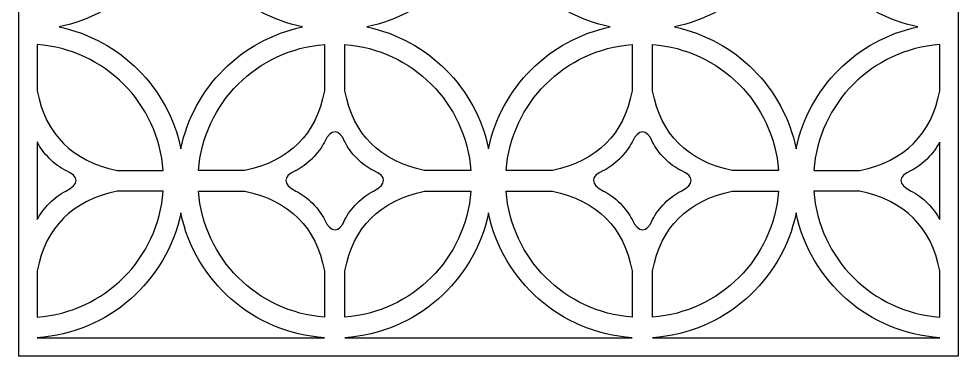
# Model space of a CAD drawing. Header units: centimetres. Extents: x -20.3 to -14, y -3.5 to 9.
# Drawn here: x -20.25 to -14.04, y -3.5 to -1.27 of the extents above; entities that cross this region are included whole.
import ezdxf

# ---------------------------------------------------------------- set-up
doc = ezdxf.new("R2010")
doc.units = ezdxf.units.CM
doc.header["$MEASUREMENT"] = 0
doc.layers.add('layer 1', color=7, linetype='Continuous')

msp = doc.modelspace()

# ---------------------------------------------------------------- linework, layer by layer
at = {"layer": 'layer 1', "color": 250, "lineweight": 30}
for points, knots in [([(-14.03509, -3.44175), (-14.03509, -3.44175), (-14.03509, -3.3769), (-14.03509, -3.3769), (-14.03509, -3.3769), (-14.03509, -3.3769), (-14.03509, 8.87818), (-14.03509, 8.87818), (-14.03509, 8.87818), (-14.03509, 8.87818), (-14.03509, 9.00077), (-14.03509, 9.00077), (-14.03509, 9.00077), (-14.03509, 9.00077), (-14.15768, 9.00077), (-14.15768, 9.00077), (-14.15768, 9.00077), (-14.15768, 9.00077), (-20.12882, 9.00077), (-20.12882, 9.00077), (-20.12882, 9.00077), (-20.12882, 9.00077), (-20.25141, 9.00077), (-20.25141, 9.00077), (-20.25141, 9.00077), (-20.25141, 9.00077), (-20.25141, -3.49949), (-20.25141, -3.49949), (-20.25141, -3.49949), (-20.25141, -3.49949), (-20.12882, -3.49949), (-20.12882, -3.49949), (-20.12882, -3.49949), (-20.12882, -3.49949), (-14.03509, -3.49949), (-14.03509, -3.49949), (-14.03509, -3.49949), (-14.03509, -3.49949), (-14.03509, -3.44175), (-14.03509, -3.44175)], [0, 0, 0, 0, 0.0909091, 0.0909091, 0.0909091, 0.0909091, 0.1818182, 0.1818182, 0.1818182, 0.1818182, 0.2727273, 0.2727273, 0.2727273, 0.2727273, 0.3636364, 0.3636364, 0.3636364, 0.3636364, 0.4545455, 0.4545455, 0.4545455, 0.4545455, 0.5454545, 0.5454545, 0.5454545, 0.5454545, 0.6363636, 0.6363636, 0.6363636, 0.6363636, 0.7272727, 0.7272727, 0.7272727, 0.7272727, 0.8181818, 0.8181818, 0.8181818, 0.8181818, 1, 1, 1, 1]), ([(-19.17886, -0.51636), (-19.09501, -0.91992), (-18.77714, -1.23782), (-18.37359, -1.32169), (-18.37359, -1.32169), (-18.77714, -1.40556), (-19.095, -1.72347), (-19.17886, -2.12702), (-19.17886, -2.12702), (-19.26272, -1.72344), (-19.58063, -1.40556), (-19.9842, -1.3217), (-19.9842, -1.3217), (-19.58063, -1.23784), (-19.26272, -0.91994), (-19.17886, -0.51636)], [0, 0, 0, 0, 0.2, 0.2, 0.2, 0.2, 0.4, 0.4, 0.4, 0.4, 0.6, 0.6, 0.6, 0.6, 1, 1, 1, 1]), ([(-16.33793, -1.3217), (-16.7415, -1.40556), (-17.05941, -1.72345), (-17.14327, -2.12702), (-17.14327, -2.12702), (-17.22713, -1.72347), (-17.54499, -1.40556), (-17.94855, -1.32169), (-17.94855, -1.32169), (-17.54499, -1.23782), (-17.22713, -0.91992), (-17.14327, -0.51636), (-17.14327, -0.51636), (-17.05941, -0.91994), (-16.74151, -1.23784), (-16.33793, -1.3217)], [0, 0, 0, 0, 0.2, 0.2, 0.2, 0.2, 0.4, 0.4, 0.4, 0.4, 0.6, 0.6, 0.6, 0.6, 1, 1, 1, 1]), ([(-14.30231, -1.3217), (-14.70588, -1.40556), (-15.02379, -1.72344), (-15.10765, -2.12702), (-15.10765, -2.12702), (-15.19151, -1.72347), (-15.50937, -1.40556), (-15.91293, -1.32169), (-15.91293, -1.32169), (-15.50937, -1.23782), (-15.19151, -0.91992), (-15.10765, -0.51636), (-15.10765, -0.51636), (-15.02379, -0.91994), (-14.70589, -1.23784), (-14.30231, -1.3217)], [0, 0, 0, 0, 0.2, 0.2, 0.2, 0.2, 0.4, 0.4, 0.4, 0.4, 0.6, 0.6, 0.6, 0.6, 1, 1, 1, 1]), ([(-20.12882, -1.43816), (-19.6838, -1.47122), (-19.32839, -1.82663), (-19.29534, -2.27164), (-19.29534, -2.27164), (-19.29534, -2.27164), (-19.60138, -2.27164), (-19.60138, -2.27164), (-19.60138, -2.27164), (-19.89806, -2.20854), (-20.07387, -2.03274), (-20.12882, -1.7442), (-20.12882, -1.7442), (-20.12882, -1.7442), (-20.12882, -1.43816), (-20.12882, -1.43816)], [0, 0, 0, 0, 0.2, 0.2, 0.2, 0.2, 0.4, 0.4, 0.4, 0.4, 0.6, 0.6, 0.6, 0.6, 1, 1, 1, 1]), ([(-19.06238, -2.27164), (-19.06238, -2.27164), (-18.75635, -2.27164), (-18.75635, -2.27164), (-18.75635, -2.27164), (-18.45967, -2.20854), (-18.28386, -2.03274), (-18.22891, -1.7442), (-18.22891, -1.7442), (-18.22891, -1.7442), (-18.22891, -1.43816), (-18.22891, -1.43816), (-18.22891, -1.43816), (-18.67393, -1.47122), (-19.02933, -1.82663), (-19.06238, -2.27164)], [0, 0, 0, 0, 0.2, 0.2, 0.2, 0.2, 0.4, 0.4, 0.4, 0.4, 0.6, 0.6, 0.6, 0.6, 1, 1, 1, 1]), ([(-18.09321, -1.43816), (-18.09321, -1.43816), (-18.09321, -1.7442), (-18.09321, -1.7442), (-18.09321, -1.7442), (-18.03826, -2.03274), (-17.86245, -2.20854), (-17.56577, -2.27164), (-17.56577, -2.27164), (-17.56577, -2.27164), (-17.25972, -2.27164), (-17.25972, -2.27164), (-17.25972, -2.27164), (-17.29278, -1.82663), (-17.64819, -1.47122), (-18.09321, -1.43816)], [0, 0, 0, 0, 0.2, 0.2, 0.2, 0.2, 0.4, 0.4, 0.4, 0.4, 0.6, 0.6, 0.6, 0.6, 1, 1, 1, 1]), ([(-17.02677, -2.27164), (-17.02677, -2.27164), (-16.72073, -2.27164), (-16.72073, -2.27164), (-16.72073, -2.27164), (-16.42405, -2.20854), (-16.24825, -2.03274), (-16.1933, -1.7442), (-16.1933, -1.7442), (-16.1933, -1.7442), (-16.1933, -1.43816), (-16.1933, -1.43816), (-16.1933, -1.43816), (-16.63831, -1.47122), (-16.99371, -1.82663), (-17.02677, -2.27164)], [0, 0, 0, 0, 0.2, 0.2, 0.2, 0.2, 0.4, 0.4, 0.4, 0.4, 0.6, 0.6, 0.6, 0.6, 1, 1, 1, 1]), ([(-16.05759, -1.43816), (-16.05759, -1.43816), (-16.05759, -1.7442), (-16.05759, -1.7442), (-16.05759, -1.7442), (-16.00264, -2.03274), (-15.82683, -2.20854), (-15.53015, -2.27164), (-15.53015, -2.27164), (-15.53015, -2.27164), (-15.2241, -2.27164), (-15.2241, -2.27164), (-15.2241, -2.27164), (-15.25716, -1.82663), (-15.61257, -1.47122), (-16.05759, -1.43816)], [0, 0, 0, 0, 0.2, 0.2, 0.2, 0.2, 0.4, 0.4, 0.4, 0.4, 0.6, 0.6, 0.6, 0.6, 1, 1, 1, 1]), ([(-14.15768, -1.7442), (-14.21263, -2.03274), (-14.38844, -2.20854), (-14.68512, -2.27164), (-14.68512, -2.27164), (-14.68512, -2.27164), (-14.99115, -2.27164), (-14.99115, -2.27164), (-14.99115, -2.27164), (-14.9581, -1.82663), (-14.60269, -1.47122), (-14.15768, -1.43816), (-14.15768, -1.43816), (-14.15768, -1.43816), (-14.15768, -1.7442), (-14.15768, -1.7442)], [0, 0, 0, 0, 0.2, 0.2, 0.2, 0.2, 0.4, 0.4, 0.4, 0.4, 0.6, 0.6, 0.6, 0.6, 1, 1, 1, 1]), ([(-18.22891, -2.08347), (-18.18602, -1.99302), (-18.13016, -1.99278), (-18.09321, -2.08347), (-18.09321, -2.08347), (-18.09321, -2.08347), (-18.09319, -2.08349), (-18.09319, -2.08349), (-18.09319, -2.08349), (-18.09319, -2.08349), (-18.09319, -2.08347), (-18.09319, -2.08347), (-18.09319, -2.08347), (-18.09319, -2.08347), (-18.09281, -2.08425), (-18.09281, -2.08425), (-18.09281, -2.08425), (-18.07497, -2.11942), (-18.04745, -2.1568), (-18.01477, -2.19005), (-18.01477, -2.19005), (-18.01477, -2.19005), (-18.01475, -2.19007), (-18.01475, -2.19007), (-18.01475, -2.19007), (-18.01475, -2.19007), (-18.01425, -2.19058), (-18.01425, -2.19058), (-18.01425, -2.19058), (-17.98009, -2.22463), (-17.94135, -2.25334), (-17.90502, -2.27163), (-17.90502, -2.27163), (-17.81434, -2.30859), (-17.81458, -2.36444), (-17.90502, -2.40734), (-17.90502, -2.40734), (-17.90502, -2.40734), (-17.90502, -2.40735), (-17.90502, -2.40735), (-17.90502, -2.40735), (-17.90502, -2.40735), (-17.90504, -2.40736), (-17.90504, -2.40736), (-17.90504, -2.40736), (-17.90504, -2.40736), (-17.90503, -2.40736), (-17.90503, -2.40736), (-17.90503, -2.40736), (-17.94082, -2.42544), (-17.97904, -2.45359), (-18.01287, -2.48701), (-18.01287, -2.48701), (-18.04661, -2.521), (-18.07502, -2.55944), (-18.09318, -2.59552), (-18.09318, -2.59552), (-18.13014, -2.6862), (-18.18599, -2.68597), (-18.22889, -2.59552), (-18.22889, -2.59552), (-18.22889, -2.59552), (-18.2289, -2.59552), (-18.2289, -2.59552), (-18.2289, -2.59552), (-18.2289, -2.59552), (-18.22891, -2.5955), (-18.22891, -2.5955), (-18.22891, -2.5955), (-18.22891, -2.5955), (-18.22891, -2.59551), (-18.22891, -2.59551), (-18.22891, -2.59551), (-18.247, -2.55972), (-18.27514, -2.5215), (-18.30856, -2.48768), (-18.30856, -2.48768), (-18.34255, -2.45393), (-18.381, -2.42552), (-18.41707, -2.40736), (-18.41707, -2.40736), (-18.50752, -2.36446), (-18.50776, -2.30861), (-18.41707, -2.27165), (-18.41707, -2.27165), (-18.41707, -2.27165), (-18.41705, -2.27164), (-18.41705, -2.27164), (-18.41705, -2.27164), (-18.41705, -2.27164), (-18.41707, -2.27164), (-18.41707, -2.27164), (-18.41707, -2.27164), (-18.41707, -2.27164), (-18.4163, -2.27127), (-18.4163, -2.27127), (-18.4163, -2.27127), (-18.38112, -2.25344), (-18.34376, -2.22589), (-18.31048, -2.1932), (-18.31048, -2.1932), (-18.31048, -2.1932), (-18.31043, -2.19316), (-18.31043, -2.19316), (-18.31043, -2.19316), (-18.31043, -2.19316), (-18.30994, -2.19266), (-18.30994, -2.19266), (-18.30994, -2.19266), (-18.27587, -2.1585), (-18.2472, -2.11979), (-18.22891, -2.08347)], [0, 0, 0, 0, 0.0344828, 0.0344828, 0.0344828, 0.0344828, 0.0689655, 0.0689655, 0.0689655, 0.0689655, 0.1034483, 0.1034483, 0.1034483, 0.1034483, 0.137931, 0.137931, 0.137931, 0.137931, 0.1724138, 0.1724138, 0.1724138, 0.1724138, 0.2068966, 0.2068966, 0.2068966, 0.2068966, 0.2413793, 0.2413793, 0.2413793, 0.2413793, 0.2758621, 0.2758621, 0.2758621, 0.2758621, 0.3103448, 0.3103448, 0.3103448, 0.3103448, 0.3448276, 0.3448276, 0.3448276, 0.3448276, 0.3793103, 0.3793103, 0.3793103, 0.3793103, 0.4137931, 0.4137931, 0.4137931, 0.4137931, 0.4482759, 0.4482759, 0.4482759, 0.4482759, 0.4827586, 0.4827586, 0.4827586, 0.4827586, 0.5172414, 0.5172414, 0.5172414, 0.5172414, 0.5517241, 0.5517241, 0.5517241, 0.5517241, 0.5862069, 0.5862069, 0.5862069, 0.5862069, 0.6206897, 0.6206897, 0.6206897, 0.6206897, 0.6551724, 0.6551724, 0.6551724, 0.6551724, 0.6896552, 0.6896552, 0.6896552, 0.6896552, 0.7241379, 0.7241379, 0.7241379, 0.7241379, 0.7586207, 0.7586207, 0.7586207, 0.7586207, 0.7931034, 0.7931034, 0.7931034, 0.7931034, 0.8275862, 0.8275862, 0.8275862, 0.8275862, 0.862069, 0.862069, 0.862069, 0.862069, 0.8965517, 0.8965517, 0.8965517, 0.8965517, 0.9310345, 0.9310345, 0.9310345, 0.9310345, 1, 1, 1, 1]), ([(-16.1933, -2.08347), (-16.1504, -1.99302), (-16.09455, -1.99278), (-16.05759, -2.08347), (-16.05759, -2.08347), (-16.05759, -2.08347), (-16.05758, -2.08349), (-16.05758, -2.08349), (-16.05758, -2.08349), (-16.05758, -2.08349), (-16.05758, -2.08347), (-16.05758, -2.08347), (-16.05758, -2.08347), (-16.05758, -2.08347), (-16.05719, -2.08425), (-16.05719, -2.08425), (-16.05719, -2.08425), (-16.03936, -2.11942), (-16.01183, -2.1568), (-15.97915, -2.19005), (-15.97915, -2.19005), (-15.97915, -2.19005), (-15.97914, -2.19007), (-15.97914, -2.19007), (-15.97914, -2.19007), (-15.97914, -2.19007), (-15.97863, -2.19058), (-15.97863, -2.19058), (-15.97863, -2.19058), (-15.94448, -2.22463), (-15.90573, -2.25334), (-15.86941, -2.27163), (-15.86941, -2.27163), (-15.77872, -2.30859), (-15.77896, -2.36444), (-15.86941, -2.40734), (-15.86941, -2.40734), (-15.86941, -2.40734), (-15.86941, -2.40735), (-15.86941, -2.40735), (-15.86941, -2.40735), (-15.86941, -2.40735), (-15.86943, -2.40736), (-15.86943, -2.40736), (-15.86943, -2.40736), (-15.86943, -2.40736), (-15.86942, -2.40736), (-15.86942, -2.40736), (-15.86942, -2.40736), (-15.9052, -2.42544), (-15.94342, -2.45359), (-15.97725, -2.48701), (-15.97725, -2.48701), (-16.011, -2.521), (-16.0394, -2.55944), (-16.05757, -2.59552), (-16.05757, -2.59552), (-16.09452, -2.6862), (-16.15038, -2.68597), (-16.19327, -2.59552), (-16.19327, -2.59552), (-16.19327, -2.59552), (-16.19328, -2.59552), (-16.19328, -2.59552), (-16.19328, -2.59552), (-16.19328, -2.59552), (-16.1933, -2.5955), (-16.1933, -2.5955), (-16.1933, -2.5955), (-16.1933, -2.5955), (-16.1933, -2.59551), (-16.1933, -2.59551), (-16.1933, -2.59551), (-16.21137, -2.55972), (-16.23953, -2.5215), (-16.27295, -2.48768), (-16.27295, -2.48768), (-16.30693, -2.45393), (-16.34538, -2.42552), (-16.38146, -2.40736), (-16.38146, -2.40736), (-16.4719, -2.36446), (-16.47214, -2.30861), (-16.38146, -2.27165), (-16.38146, -2.27165), (-16.38146, -2.27165), (-16.38143, -2.27164), (-16.38143, -2.27164), (-16.38143, -2.27164), (-16.38143, -2.27164), (-16.38146, -2.27164), (-16.38146, -2.27164), (-16.38146, -2.27164), (-16.38146, -2.27164), (-16.38069, -2.27127), (-16.38069, -2.27127), (-16.38069, -2.27127), (-16.34551, -2.25344), (-16.30814, -2.22589), (-16.27486, -2.1932), (-16.27486, -2.1932), (-16.27486, -2.1932), (-16.27481, -2.19316), (-16.27481, -2.19316), (-16.27481, -2.19316), (-16.27481, -2.19316), (-16.27432, -2.19266), (-16.27432, -2.19266), (-16.27432, -2.19266), (-16.24025, -2.1585), (-16.21158, -2.11979), (-16.1933, -2.08347)], [0, 0, 0, 0, 0.0344828, 0.0344828, 0.0344828, 0.0344828, 0.0689655, 0.0689655, 0.0689655, 0.0689655, 0.1034483, 0.1034483, 0.1034483, 0.1034483, 0.137931, 0.137931, 0.137931, 0.137931, 0.1724138, 0.1724138, 0.1724138, 0.1724138, 0.2068966, 0.2068966, 0.2068966, 0.2068966, 0.2413793, 0.2413793, 0.2413793, 0.2413793, 0.2758621, 0.2758621, 0.2758621, 0.2758621, 0.3103448, 0.3103448, 0.3103448, 0.3103448, 0.3448276, 0.3448276, 0.3448276, 0.3448276, 0.3793103, 0.3793103, 0.3793103, 0.3793103, 0.4137931, 0.4137931, 0.4137931, 0.4137931, 0.4482759, 0.4482759, 0.4482759, 0.4482759, 0.4827586, 0.4827586, 0.4827586, 0.4827586, 0.5172414, 0.5172414, 0.5172414, 0.5172414, 0.5517241, 0.5517241, 0.5517241, 0.5517241, 0.5862069, 0.5862069, 0.5862069, 0.5862069, 0.6206897, 0.6206897, 0.6206897, 0.6206897, 0.6551724, 0.6551724, 0.6551724, 0.6551724, 0.6896552, 0.6896552, 0.6896552, 0.6896552, 0.7241379, 0.7241379, 0.7241379, 0.7241379, 0.7586207, 0.7586207, 0.7586207, 0.7586207, 0.7931034, 0.7931034, 0.7931034, 0.7931034, 0.8275862, 0.8275862, 0.8275862, 0.8275862, 0.862069, 0.862069, 0.862069, 0.862069, 0.8965517, 0.8965517, 0.8965517, 0.8965517, 0.9310345, 0.9310345, 0.9310345, 0.9310345, 1, 1, 1, 1]), ([(-20.12882, -2.08347), (-20.12882, -2.08347), (-20.12881, -2.08349), (-20.12881, -2.08349), (-20.12881, -2.08349), (-20.12881, -2.08349), (-20.12881, -2.08347), (-20.12881, -2.08347), (-20.12881, -2.08347), (-20.12881, -2.08347), (-20.12842, -2.08425), (-20.12842, -2.08425), (-20.12842, -2.08425), (-20.11059, -2.11942), (-20.08306, -2.1568), (-20.05038, -2.19005), (-20.05038, -2.19005), (-20.05038, -2.19005), (-20.05037, -2.19007), (-20.05037, -2.19007), (-20.05037, -2.19007), (-20.05037, -2.19007), (-20.04986, -2.19058), (-20.04986, -2.19058), (-20.04986, -2.19058), (-20.01571, -2.22463), (-19.97697, -2.25334), (-19.94064, -2.27163), (-19.94064, -2.27163), (-19.84996, -2.30859), (-19.85019, -2.36444), (-19.94064, -2.40734), (-19.94064, -2.40734), (-19.94064, -2.40734), (-19.94064, -2.40735), (-19.94064, -2.40735), (-19.94064, -2.40735), (-19.94064, -2.40735), (-19.94066, -2.40736), (-19.94066, -2.40736), (-19.94066, -2.40736), (-19.94066, -2.40736), (-19.94065, -2.40736), (-19.94065, -2.40736), (-19.94065, -2.40736), (-19.97643, -2.42544), (-20.01466, -2.45359), (-20.04848, -2.48701), (-20.04848, -2.48701), (-20.08223, -2.521), (-20.11064, -2.55944), (-20.1288, -2.59552), (-20.1288, -2.59552), (-20.1288, -2.59552), (-20.12882, -2.59558), (-20.12882, -2.59558), (-20.12882, -2.59558), (-20.12882, -2.59558), (-20.12882, -2.08347), (-20.12882, -2.08347)], [0, 0, 0, 0, 0.0625, 0.0625, 0.0625, 0.0625, 0.125, 0.125, 0.125, 0.125, 0.1875, 0.1875, 0.1875, 0.1875, 0.25, 0.25, 0.25, 0.25, 0.3125, 0.3125, 0.3125, 0.3125, 0.375, 0.375, 0.375, 0.375, 0.4375, 0.4375, 0.4375, 0.4375, 0.5, 0.5, 0.5, 0.5, 0.5625, 0.5625, 0.5625, 0.5625, 0.625, 0.625, 0.625, 0.625, 0.6875, 0.6875, 0.6875, 0.6875, 0.75, 0.75, 0.75, 0.75, 0.8125, 0.8125, 0.8125, 0.8125, 0.875, 0.875, 0.875, 0.875, 1, 1, 1, 1]), ([(-14.15768, -2.59551), (-14.17576, -2.55972), (-14.20391, -2.5215), (-14.23733, -2.48768), (-14.23733, -2.48768), (-14.27131, -2.45393), (-14.30976, -2.42552), (-14.34584, -2.40736), (-14.34584, -2.40736), (-14.43629, -2.36446), (-14.43652, -2.30861), (-14.34584, -2.27165), (-14.34584, -2.27165), (-14.34584, -2.27165), (-14.34582, -2.27164), (-14.34582, -2.27164), (-14.34582, -2.27164), (-14.34582, -2.27164), (-14.34584, -2.27164), (-14.34584, -2.27164), (-14.34584, -2.27164), (-14.34584, -2.27164), (-14.34507, -2.27127), (-14.34507, -2.27127), (-14.34507, -2.27127), (-14.30989, -2.25344), (-14.27252, -2.22589), (-14.23925, -2.1932), (-14.23925, -2.1932), (-14.23925, -2.1932), (-14.23919, -2.19316), (-14.23919, -2.19316), (-14.23919, -2.19316), (-14.23919, -2.19316), (-14.23871, -2.19266), (-14.23871, -2.19266), (-14.23871, -2.19266), (-14.20463, -2.1585), (-14.17597, -2.11979), (-14.15768, -2.08347), (-14.15768, -2.08347), (-14.15768, -2.08347), (-14.15768, -2.59551), (-14.15768, -2.59551)], [0, 0, 0, 0, 0.0833333, 0.0833333, 0.0833333, 0.0833333, 0.1666667, 0.1666667, 0.1666667, 0.1666667, 0.25, 0.25, 0.25, 0.25, 0.3333333, 0.3333333, 0.3333333, 0.3333333, 0.4166667, 0.4166667, 0.4166667, 0.4166667, 0.5, 0.5, 0.5, 0.5, 0.5833333, 0.5833333, 0.5833333, 0.5833333, 0.6666667, 0.6666667, 0.6666667, 0.6666667, 0.75, 0.75, 0.75, 0.75, 0.8333333, 0.8333333, 0.8333333, 0.8333333, 1, 1, 1, 1]), ([(-20.12882, -2.93478), (-20.07387, -2.64625), (-19.89808, -2.47046), (-19.60144, -2.40735), (-19.60144, -2.40735), (-19.60144, -2.40735), (-19.29533, -2.40735), (-19.29533, -2.40735), (-19.29533, -2.40735), (-19.32837, -2.85238), (-19.68379, -3.20781), (-20.12882, -3.24086), (-20.12882, -3.24086), (-20.12882, -3.24086), (-20.12882, -2.93478), (-20.12882, -2.93478)], [0, 0, 0, 0, 0.2, 0.2, 0.2, 0.2, 0.4, 0.4, 0.4, 0.4, 0.6, 0.6, 0.6, 0.6, 1, 1, 1, 1]), ([(-18.22891, -2.93478), (-18.28386, -2.64625), (-18.45965, -2.47046), (-18.7563, -2.40735), (-18.7563, -2.40735), (-18.7563, -2.40735), (-19.0624, -2.40735), (-19.0624, -2.40735), (-19.0624, -2.40735), (-19.02935, -2.85238), (-18.67393, -3.20781), (-18.22891, -3.24086), (-18.22891, -3.24086), (-18.22891, -3.24086), (-18.22891, -2.93478), (-18.22891, -2.93478)], [0, 0, 0, 0, 0.2, 0.2, 0.2, 0.2, 0.4, 0.4, 0.4, 0.4, 0.6, 0.6, 0.6, 0.6, 1, 1, 1, 1]), ([(-17.25971, -2.40735), (-17.25971, -2.40735), (-17.56582, -2.40735), (-17.56582, -2.40735), (-17.56582, -2.40735), (-17.86247, -2.47046), (-18.03826, -2.64625), (-18.09321, -2.93478), (-18.09321, -2.93478), (-18.09321, -2.93478), (-18.09321, -3.24086), (-18.09321, -3.24086), (-18.09321, -3.24086), (-17.64817, -3.20781), (-17.29276, -2.85238), (-17.25971, -2.40735)], [0, 0, 0, 0, 0.2, 0.2, 0.2, 0.2, 0.4, 0.4, 0.4, 0.4, 0.6, 0.6, 0.6, 0.6, 1, 1, 1, 1]), ([(-16.1933, -2.93478), (-16.24825, -2.64625), (-16.42403, -2.47046), (-16.72068, -2.40735), (-16.72068, -2.40735), (-16.72068, -2.40735), (-17.02678, -2.40735), (-17.02678, -2.40735), (-17.02678, -2.40735), (-16.99373, -2.85238), (-16.63832, -3.20781), (-16.1933, -3.24086), (-16.1933, -3.24086), (-16.1933, -3.24086), (-16.1933, -2.93478), (-16.1933, -2.93478)], [0, 0, 0, 0, 0.2, 0.2, 0.2, 0.2, 0.4, 0.4, 0.4, 0.4, 0.6, 0.6, 0.6, 0.6, 1, 1, 1, 1]), ([(-15.22409, -2.40735), (-15.22409, -2.40735), (-15.5302, -2.40735), (-15.5302, -2.40735), (-15.5302, -2.40735), (-15.82685, -2.47046), (-16.00264, -2.64625), (-16.05759, -2.93478), (-16.05759, -2.93478), (-16.05759, -2.93478), (-16.05759, -3.24086), (-16.05759, -3.24086), (-16.05759, -3.24086), (-15.61256, -3.20781), (-15.25714, -2.85238), (-15.22409, -2.40735)], [0, 0, 0, 0, 0.2, 0.2, 0.2, 0.2, 0.4, 0.4, 0.4, 0.4, 0.6, 0.6, 0.6, 0.6, 1, 1, 1, 1]), ([(-14.15768, -3.24086), (-14.6027, -3.20781), (-14.95812, -2.85238), (-14.99116, -2.40735), (-14.99116, -2.40735), (-14.99116, -2.40735), (-14.68506, -2.40735), (-14.68506, -2.40735), (-14.68506, -2.40735), (-14.38841, -2.47046), (-14.21263, -2.64625), (-14.15768, -2.93478), (-14.15768, -2.93478), (-14.15768, -2.93478), (-14.15768, -3.24086), (-14.15768, -3.24086)], [0, 0, 0, 0, 0.2, 0.2, 0.2, 0.2, 0.4, 0.4, 0.4, 0.4, 0.6, 0.6, 0.6, 0.6, 1, 1, 1, 1]), ([(-20.12882, -3.3769), (-19.65806, -3.34655), (-19.27254, -3.00271), (-19.17887, -2.55203), (-19.17887, -2.55203), (-19.08521, -3.00271), (-18.69967, -3.34655), (-18.22892, -3.3769), (-18.22892, -3.3769), (-18.22892, -3.3769), (-20.12882, -3.3769), (-20.12882, -3.3769)], [0, 0, 0, 0, 0.25, 0.25, 0.25, 0.25, 0.5, 0.5, 0.5, 0.5, 1, 1, 1, 1]), ([(-18.09322, -3.3769), (-17.62245, -3.34655), (-17.23692, -3.00271), (-17.14326, -2.55202), (-17.14326, -2.55202), (-17.04959, -3.00271), (-16.66407, -3.34655), (-16.19331, -3.3769), (-16.19331, -3.3769), (-16.19331, -3.3769), (-18.09322, -3.3769), (-18.09322, -3.3769)], [0, 0, 0, 0, 0.25, 0.25, 0.25, 0.25, 0.5, 0.5, 0.5, 0.5, 1, 1, 1, 1]), ([(-16.0576, -3.3769), (-15.58684, -3.34655), (-15.20131, -3.00271), (-15.10764, -2.55203), (-15.10764, -2.55203), (-15.01397, -3.00271), (-14.62845, -3.34655), (-14.15769, -3.3769), (-14.15769, -3.3769), (-14.15769, -3.3769), (-16.0576, -3.3769), (-16.0576, -3.3769)], [0, 0, 0, 0, 0.25, 0.25, 0.25, 0.25, 0.5, 0.5, 0.5, 0.5, 1, 1, 1, 1])]:
    msp.add_open_spline(points, degree=3, knots=knots, dxfattribs=at)

doc.saveas('drawing.dxf')
